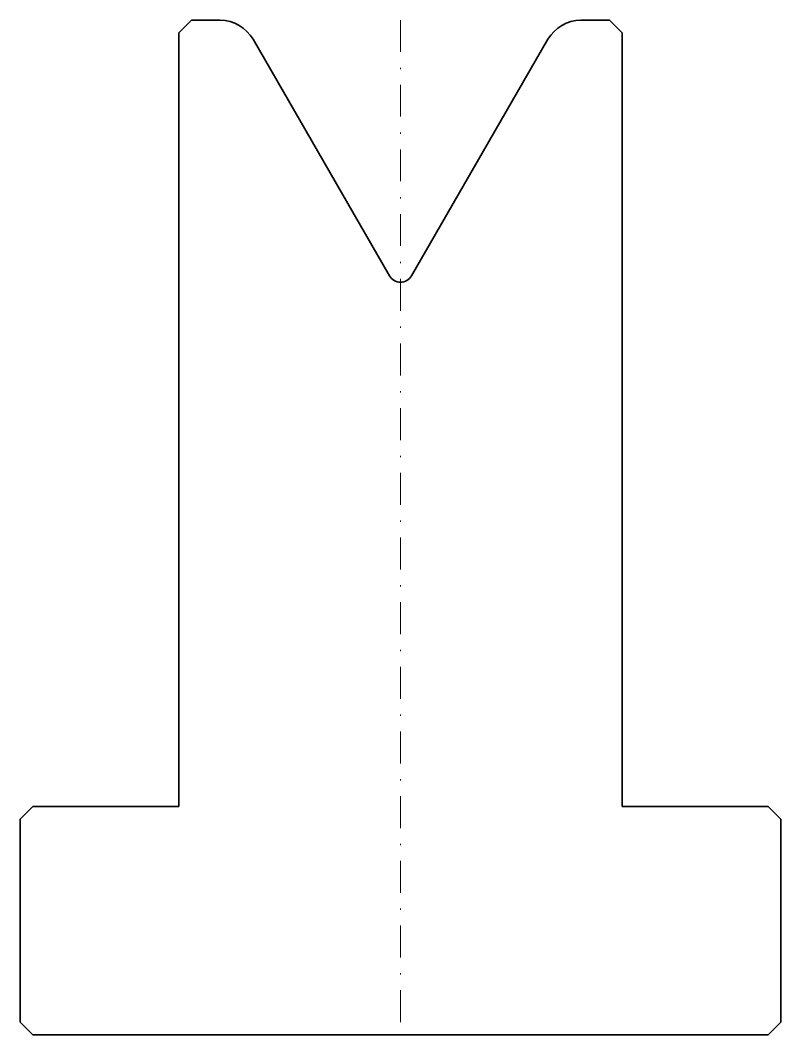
# Model space of a CAD drawing. Header units: millimetres. Extents: x -30 to 30, y 0 to 80.
import ezdxf

# ---------------------------------------------------------------- set-up
doc = ezdxf.new("R2010")
doc.units = ezdxf.units.MM
doc.header["$LTSCALE"] = 5
doc.linetypes.add('DASHDOT', pattern=[1, 0.5, -0.25, 0, -0.25])
doc.layers.add('2', color=7, linetype='Continuous', lineweight=18)

msp = doc.modelspace()

# ---------------------------------------------------------------- linework, layer by layer
at = {"layer": '2', "color": 7, "linetype": 'Continuous', "lineweight": 35}
for p, q in [((-16.5, 80), (-17.5, 79)), ((-14.232, 80), (-16.5, 80)), ((16.5, 80), (14.232, 80)), ((17.5, 79), (16.5, 80)), ((-17.5, 79), (-17.5, 18)), ((-0.866, 59.849), (-11.634, 78.5)), ((11.634, 78.5), (0.866, 59.849)), ((17.5, 18), (17.5, 79)), ((-29, 18), (-30, 17)), ((-17.5, 18), (-29, 18)), ((29, 18), (17.5, 18)), ((30, 17), (29, 18)), ((-30, 17), (-30, 1)), ((30, 1), (30, 17)), ((-30, 1), (-29, 0)), ((29, 0), (30, 1)), ((-29, 0), (29, 0))]:
    msp.add_line(p, q, dxfattribs=at)
at = {"layer": '2', "color": 7, "linetype": 'DASHDOT', "lineweight": 18}
msp.add_line((0, 80), (0, 0), dxfattribs=at)
at = {"layer": '2', "color": 7, "linetype": 'Continuous', "lineweight": 35}
for centre, radius, start, end in [((-14.232, 77), 3, 30, 90), ((14.232, 77), 3, 90, 150), ((0, 60.349), 1, 210, 330)]:
    msp.add_arc(centre, radius, start, end, dxfattribs=at)

doc.saveas('drawing.dxf')
